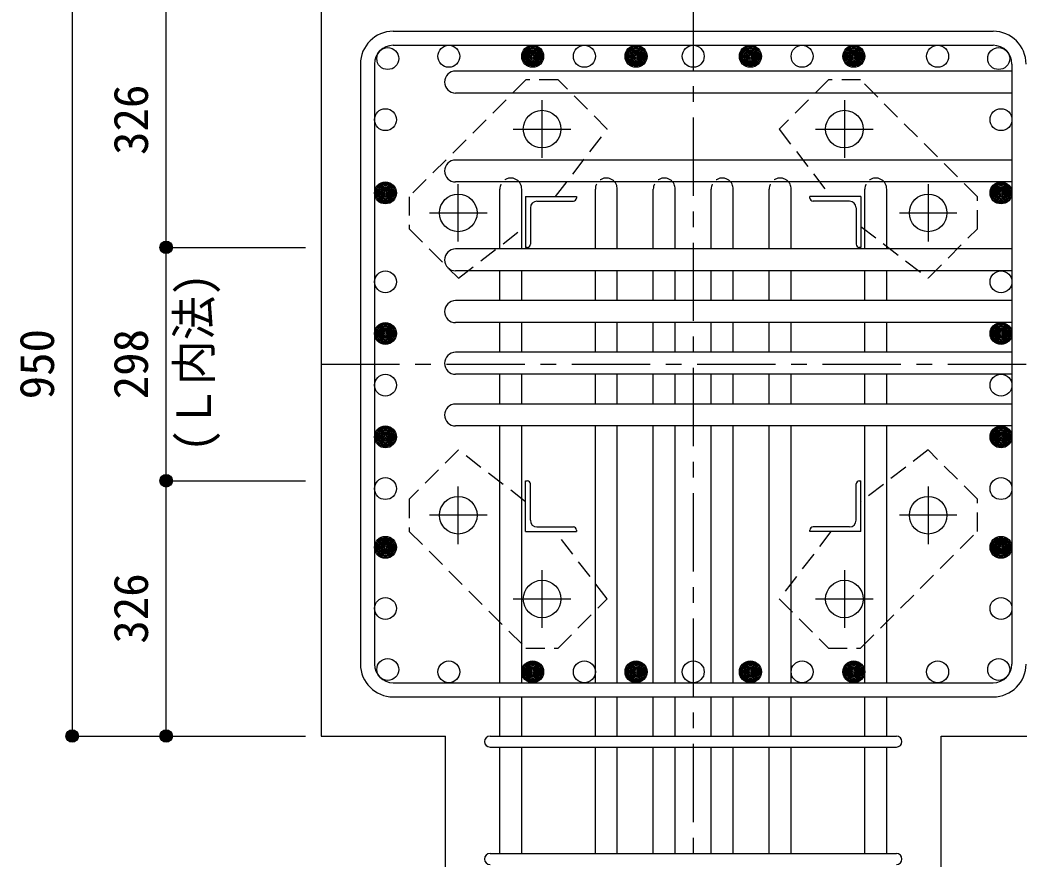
# Model space of a CAD drawing. Units: millimetres at full size, sheet at 1:20. Extents: x -3982 to 3969, y -2797 to 2801.
# Drawn here: x -491 to 784, y -1651 to -579 of the extents above; entities that cross this region are included whole.
import ezdxf
from ezdxf.enums import TextEntityAlignment as Align

# ---------------------------------------------------------------- set-up
doc = ezdxf.new("R2010")
doc.units = ezdxf.units.MM
doc.header["$LTSCALE"] = 20
doc.header["$PDMODE"] = 32
doc.header["$PDSIZE"] = 10
doc.linetypes.add('CHAIN1', pattern=[8, 5, -1, 1, -1])
doc.linetypes.add('DASHED1', pattern=[1.8, 1.2, -0.6])
for name, color, linetype in [('6-1_躯体線', 2, 'Continuous'), ('6-2_A.Bolt_', 4, 'Continuous'), ('6-3_柱型主筋', 4, 'Continuous'), ('6-4_フープ', 7, 'Continuous'), ('6-5_梁主筋', 7, 'Continuous'), ('6-6_S.T.P.', 7, 'Continuous'), ('6-9_プレート', 4, 'DASHED1'), ('6-D_寸法', 4, 'Continuous')]:
    doc.layers.add(name, color=color, linetype=linetype)
doc.styles.add('ＭＳ ゴシック', font='')
doc.styles.get('ＭＳ ゴシック').set_extended_font_data('MS Gothic')

msp = doc.modelspace()

# ---------------------------------------------------------------- linework, layer by layer
at = {"layer": '6-1_躯体線'}
for p, q in [((-106.71, -543.84), (-106.71, -1493.84)), ((-106.71, -1493.84), (51.79, -1493.84)), ((51.79, -1893.84), (51.79, -1493.84))]:
    msp.add_line(p, q, dxfattribs=at)
msp.add_lwpolyline([(684.79, -1893.84), (684.79, -1493.84), (843.29, -1493.84)], dxfattribs=at)
at = {"layer": '6-2_A.Bolt_', "linetype": 'CHAIN1'}
for p, q in [((175.29, -755.54), (175.29, -682.04)), ((561.29, -682.04), (561.29, -755.54)), ((138.49, -718.84), (211.99, -718.84)), ((524.59, -718.84), (598.09, -718.84)), ((68.29, -862.54), (68.29, -789.04)), ((668.29, -789.04), (668.29, -862.54)), ((31.49, -825.84), (104.99, -825.84)), ((631.59, -825.84), (705.09, -825.84)), ((68.29, -1248.64), (68.29, -1175.14)), ((668.29, -1175.14), (668.29, -1248.64)), ((104.99, -1211.84), (31.49, -1211.84)), ((705.09, -1211.84), (631.59, -1211.84)), ((175.29, -1355.64), (175.29, -1282.14)), ((561.29, -1282.14), (561.29, -1355.64)), ((211.99, -1318.84), (138.49, -1318.84)), ((598.09, -1318.84), (524.59, -1318.84))]:
    msp.add_line(p, q, dxfattribs=at)
at = {"layer": '6-2_A.Bolt_'}
for p, q in [((154.29, -804.84), (219.29, -804.84)), ((154.29, -804.84), (154.29, -869.84)), ((168.79, -810.84), (215.29, -810.84)), ((219.29, -804.84), (219.29, -806.84)), ((582.29, -804.84), (517.29, -804.84)), ((517.29, -806.84), (517.29, -804.84)), ((567.79, -810.84), (521.29, -810.84)), ((582.29, -804.84), (582.29, -869.84)), ((160.29, -819.34), (160.29, -865.84)), ((576.29, -819.34), (576.29, -865.84)), ((156.29, -869.84), (154.29, -869.84)), ((582.29, -869.84), (580.29, -869.84)), ((154.29, -1167.84), (156.29, -1167.84)), ((154.29, -1232.84), (154.29, -1167.84)), ((160.29, -1218.34), (160.29, -1171.84)), ((576.29, -1218.34), (576.29, -1171.84)), ((580.29, -1167.84), (582.29, -1167.84)), ((582.29, -1232.84), (582.29, -1167.84)), ((154.29, -1232.84), (219.29, -1232.84)), ((168.79, -1226.84), (215.29, -1226.84)), ((219.29, -1230.84), (219.29, -1232.84)), ((517.29, -1232.84), (517.29, -1230.84)), ((582.29, -1232.84), (517.29, -1232.84)), ((567.79, -1226.84), (521.29, -1226.84))]:
    msp.add_line(p, q, dxfattribs=at)
at = {"layer": '6-2_A.Bolt_', "color": 3}
for centre in [(175.29, -718.84), (561.29, -718.84), (68.29, -825.84), (668.29, -825.84), (68.29, -1211.84), (668.29, -1211.84), (175.29, -1318.84), (561.29, -1318.84)]:
    msp.add_circle(centre, 24, dxfattribs=at)
at = {"layer": '6-2_A.Bolt_'}
for centre, radius, start, end in [((168.79, -819.34), 8.5, 90, 180), ((215.29, -806.84), 4, 270, 0), ((521.29, -806.84), 4, 180, 270), ((567.79, -819.34), 8.5, 0, 90), ((156.29, -865.84), 4, 270, 0), ((580.29, -865.84), 4, 180, 270), ((156.29, -1171.84), 4, 0, 90), ((580.29, -1171.84), 4, 90, 180), ((168.79, -1218.34), 8.5, 180, 270), ((567.79, -1218.34), 8.5, 270, 0), ((215.29, -1230.84), 4, 0, 90), ((521.29, -1230.84), 4, 90, 180)]:
    msp.add_arc(centre, radius, start, end, dxfattribs=at)
at = {"layer": '6-3_柱型主筋', "color": 3}
for centre in [(56.23, -625.84), (163.29, -625.84), (229.29, -625.84), (295.29, -625.84), (368.29, -625.84), (441.29, -625.84), (507.29, -625.84), (573.29, -625.84), (680.35, -625.84), (-21.78, -628.77), (758.36, -628.77), (-24.71, -706.78), (761.29, -706.78), (-24.71, -800.31), (761.29, -800.31), (-24.71, -913.84), (761.29, -913.84), (-24.71, -979.84), (761.29, -979.84), (-24.71, -1045.84), (761.29, -1045.84), (-24.71, -1111.84), (761.29, -1111.84), (-24.71, -1177.84), (761.29, -1177.84), (-24.71, -1252.88), (761.29, -1252.88), (-24.71, -1330.9), (761.29, -1330.9), (-21.78, -1408.91), (56.23, -1411.84), (163.29, -1411.84), (229.29, -1411.84), (295.29, -1411.84), (368.29, -1411.84), (441.29, -1411.84), (507.29, -1411.84), (573.29, -1411.84), (680.35, -1411.84), (758.36, -1408.91)]:
    msp.add_circle(centre, 14, dxfattribs=at)
at = {"layer": '6-3_柱型主筋'}
for centre, radius in [((163.29, -625.84), 14), ((295.29, -625.84), 14), ((441.29, -625.84), 14), ((573.29, -625.84), 14), ((163.29, -625.84), 12.6), ((163.29, -625.84), 11.2), ((163.29, -625.84), 9.8), ((163.29, -625.84), 8.4), ((163.29, -625.84), 7), ((163.29, -625.84), 5.6), ((163.29, -625.84), 4.2), ((163.29, -625.84), 2.8), ((163.29, -625.84), 1.4), ((295.29, -625.84), 12.6), ((295.29, -625.84), 11.2), ((295.29, -625.84), 9.8), ((295.29, -625.84), 8.4), ((295.29, -625.84), 7), ((295.29, -625.84), 5.6), ((295.29, -625.84), 4.2), ((295.29, -625.84), 2.8), ((295.29, -625.84), 1.4), ((441.29, -625.84), 12.6), ((441.29, -625.84), 11.2), ((441.29, -625.84), 9.8), ((441.29, -625.84), 8.4), ((441.29, -625.84), 7), ((441.29, -625.84), 5.6), ((441.29, -625.84), 4.2), ((441.29, -625.84), 2.8), ((441.29, -625.84), 1.4), ((573.29, -625.84), 12.6), ((573.29, -625.84), 11.2), ((573.29, -625.84), 9.8), ((573.29, -625.84), 8.4), ((573.29, -625.84), 7), ((573.29, -625.84), 5.6), ((573.29, -625.84), 4.2), ((573.29, -625.84), 2.8), ((573.29, -625.84), 1.4), ((-24.71, -800.31), 14), ((-24.71, -800.31), 12.6), ((-24.71, -800.31), 11.2), ((-24.71, -800.31), 9.8), ((761.29, -800.31), 14), ((761.29, -800.31), 12.6), ((761.29, -800.31), 11.2), ((761.29, -800.31), 9.8), ((-24.71, -800.31), 8.4), ((-24.71, -800.31), 7), ((-24.71, -800.31), 5.6), ((-24.71, -800.31), 4.2), ((-24.71, -800.31), 2.8), ((-24.71, -800.31), 1.4), ((761.29, -800.31), 8.4), ((761.29, -800.31), 7), ((761.29, -800.31), 5.6), ((761.29, -800.31), 4.2), ((761.29, -800.31), 2.8), ((761.29, -800.31), 1.4), ((-24.71, -979.84), 14), ((-24.71, -979.84), 12.6), ((-24.71, -979.84), 11.2), ((761.29, -979.84), 14), ((761.29, -979.84), 12.6), ((761.29, -979.84), 11.2), ((-24.71, -979.84), 9.8), ((-24.71, -979.84), 8.4), ((-24.71, -979.84), 7), ((-24.71, -979.84), 5.6), ((-24.71, -979.84), 4.2), ((-24.71, -979.84), 2.8), ((-24.71, -979.84), 1.4), ((761.29, -979.84), 9.8), ((761.29, -979.84), 8.4), ((761.29, -979.84), 7), ((761.29, -979.84), 5.6), ((761.29, -979.84), 4.2), ((761.29, -979.84), 2.8), ((761.29, -979.84), 1.4), ((-24.71, -1111.84), 14), ((-24.71, -1111.84), 12.6), ((-24.71, -1111.84), 11.2), ((-24.71, -1111.84), 9.8), ((-24.71, -1111.84), 8.4), ((-24.71, -1111.84), 7), ((-24.71, -1111.84), 5.6), ((-24.71, -1111.84), 4.2), ((-24.71, -1111.84), 2.8), ((761.29, -1111.84), 14), ((761.29, -1111.84), 12.6), ((761.29, -1111.84), 11.2), ((761.29, -1111.84), 9.8), ((761.29, -1111.84), 8.4), ((761.29, -1111.84), 7), ((761.29, -1111.84), 5.6), ((761.29, -1111.84), 4.2), ((761.29, -1111.84), 2.8), ((-24.71, -1111.84), 1.4), ((761.29, -1111.84), 1.4), ((-24.71, -1252.88), 14), ((-24.71, -1252.88), 12.6), ((-24.71, -1252.88), 11.2), ((-24.71, -1252.88), 9.8), ((-24.71, -1252.88), 8.4), ((-24.71, -1252.88), 7), ((-24.71, -1252.88), 5.6), ((-24.71, -1252.88), 4.2), ((-24.71, -1252.88), 2.8), ((761.29, -1252.88), 14), ((761.29, -1252.88), 12.6), ((761.29, -1252.88), 11.2), ((761.29, -1252.88), 9.8), ((761.29, -1252.88), 8.4), ((761.29, -1252.88), 7), ((761.29, -1252.88), 5.6), ((761.29, -1252.88), 4.2), ((761.29, -1252.88), 2.8), ((-24.71, -1252.88), 1.4), ((761.29, -1252.88), 1.4), ((163.29, -1411.84), 14), ((163.29, -1411.84), 12.6), ((163.29, -1411.84), 11.2), ((163.29, -1411.84), 9.8), ((295.29, -1411.84), 14), ((295.29, -1411.84), 12.6), ((295.29, -1411.84), 11.2), ((295.29, -1411.84), 9.8), ((441.29, -1411.84), 14), ((441.29, -1411.84), 12.6), ((441.29, -1411.84), 11.2), ((441.29, -1411.84), 9.8), ((573.29, -1411.84), 14), ((573.29, -1411.84), 12.6), ((573.29, -1411.84), 11.2), ((573.29, -1411.84), 9.8), ((163.29, -1411.84), 8.4), ((163.29, -1411.84), 7), ((163.29, -1411.84), 5.6), ((163.29, -1411.84), 4.2), ((163.29, -1411.84), 2.8), ((163.29, -1411.84), 1.4), ((295.29, -1411.84), 8.4), ((295.29, -1411.84), 7), ((295.29, -1411.84), 5.6), ((295.29, -1411.84), 4.2), ((295.29, -1411.84), 2.8), ((295.29, -1411.84), 1.4), ((441.29, -1411.84), 8.4), ((441.29, -1411.84), 7), ((441.29, -1411.84), 5.6), ((441.29, -1411.84), 4.2), ((441.29, -1411.84), 2.8), ((441.29, -1411.84), 1.4), ((573.29, -1411.84), 8.4), ((573.29, -1411.84), 7), ((573.29, -1411.84), 5.6), ((573.29, -1411.84), 4.2), ((573.29, -1411.84), 2.8), ((573.29, -1411.84), 1.4)]:
    msp.add_circle(centre, radius, dxfattribs=at)
at = {"layer": '6-4_フープ'}
for p, q in [((-14.71, -593.84), (751.29, -593.84)), ((-14.71, -611.84), (751.29, -611.84)), ((-56.71, -635.84), (-56.71, -1401.84)), ((-38.71, -635.84), (-38.71, -1401.84)), ((775.29, -635.84), (775.29, -1401.84)), ((-14.71, -1425.84), (751.29, -1425.84)), ((-14.71, -1443.84), (751.29, -1443.84))]:
    msp.add_line(p, q, dxfattribs=at)
for centre, radius, start, end in [((-14.71, -635.84), 42, 90, 180), ((751.29, -635.84), 42, 0, 90), ((-14.71, -635.84), 24, 90, 180), ((751.29, -635.84), 24, 0, 90), ((-14.71, -1401.84), 42, 180, 270), ((-14.71, -1401.84), 24, 180, 270), ((751.29, -1401.84), 42, 270, 0), ((751.29, -1401.84), 24, 270, 0)]:
    msp.add_arc(centre, radius, start, end, dxfattribs=at)
at = {"layer": '6-5_梁主筋'}
for p, q in [((775.29, -644.77), (64.79, -644.77)), ((775.29, -672.77), (64.79, -672.77)), ((775.29, -758.31), (64.79, -758.31)), ((775.29, -786.31), (64.79, -786.31)), ((121.29, -871.84), (121.29, -795.34)), ((149.29, -871.84), (149.29, -795.34)), ((243.29, -871.84), (243.29, -795.34)), ((271.29, -871.84), (271.29, -795.34)), ((317.29, -871.84), (317.29, -795.34)), ((345.29, -871.84), (345.29, -795.34)), ((391.29, -871.84), (391.29, -795.34)), ((419.29, -871.84), (419.29, -795.34)), ((465.29, -871.84), (465.29, -795.34)), ((493.29, -871.84), (493.29, -795.34)), ((587.29, -871.84), (587.29, -795.34)), ((615.29, -871.84), (615.29, -795.34)), ((775.29, -871.84), (64.79, -871.84)), ((775.29, -899.84), (64.79, -899.84)), ((121.29, -937.84), (121.29, -899.84)), ((149.29, -937.84), (149.29, -899.84)), ((243.29, -937.84), (243.29, -899.84)), ((271.29, -937.84), (271.29, -899.84)), ((317.29, -937.84), (317.29, -899.84)), ((345.29, -937.84), (345.29, -899.84)), ((391.29, -937.84), (391.29, -899.84)), ((419.29, -937.84), (419.29, -899.84)), ((465.29, -937.84), (465.29, -899.84)), ((493.29, -937.84), (493.29, -899.84)), ((587.29, -937.84), (587.29, -899.84)), ((615.29, -937.84), (615.29, -899.84)), ((775.29, -937.84), (64.79, -937.84)), ((775.29, -965.84), (64.79, -965.84)), ((121.29, -1003.84), (121.29, -965.84)), ((149.29, -1003.84), (149.29, -965.84)), ((243.29, -1003.84), (243.29, -965.84)), ((271.29, -1003.84), (271.29, -965.84)), ((317.29, -1003.84), (317.29, -965.84)), ((345.29, -1003.84), (345.29, -965.84)), ((391.29, -1003.84), (391.29, -965.84)), ((419.29, -1003.84), (419.29, -965.84)), ((465.29, -1003.84), (465.29, -965.84)), ((493.29, -1003.84), (493.29, -965.84)), ((587.29, -1003.84), (587.29, -965.84)), ((615.29, -1003.84), (615.29, -965.84)), ((775.29, -1003.84), (64.79, -1003.84)), ((775.29, -1031.84), (64.79, -1031.84)), ((121.29, -1069.84), (121.29, -1031.84)), ((149.29, -1069.84), (149.29, -1031.84)), ((243.29, -1069.84), (243.29, -1031.84)), ((271.29, -1069.84), (271.29, -1031.84)), ((317.29, -1069.84), (317.29, -1031.84)), ((345.29, -1069.84), (345.29, -1031.84)), ((391.29, -1069.84), (391.29, -1031.84)), ((419.29, -1069.84), (419.29, -1031.84)), ((465.29, -1069.84), (465.29, -1031.84)), ((493.29, -1069.84), (493.29, -1031.84)), ((587.29, -1069.84), (587.29, -1031.84)), ((615.29, -1069.84), (615.29, -1031.84)), ((775.29, -1069.84), (64.79, -1069.84)), ((775.29, -1097.84), (64.79, -1097.84)), ((121.29, -1425.84), (121.29, -1097.84)), ((149.29, -1425.84), (149.29, -1097.84)), ((243.29, -1425.84), (243.29, -1097.84)), ((271.29, -1425.84), (271.29, -1097.84)), ((317.29, -1425.84), (317.29, -1097.84)), ((345.29, -1425.84), (345.29, -1097.84)), ((391.29, -1425.84), (391.29, -1097.84)), ((419.29, -1425.84), (419.29, -1097.84)), ((465.29, -1425.84), (465.29, -1097.84)), ((493.29, -1425.84), (493.29, -1097.84)), ((587.29, -1425.84), (587.29, -1097.84)), ((615.29, -1425.84), (615.29, -1097.84)), ((121.29, -1493.84), (121.29, -1443.84)), ((149.29, -1493.84), (149.29, -1443.84)), ((243.29, -1493.84), (243.29, -1443.84)), ((271.29, -1493.84), (271.29, -1443.84)), ((317.29, -1493.84), (317.29, -1443.84)), ((345.29, -1493.84), (345.29, -1443.84)), ((391.29, -1493.84), (391.29, -1443.84)), ((419.29, -1493.84), (419.29, -1443.84)), ((465.29, -1493.84), (465.29, -1443.84)), ((493.29, -1493.84), (493.29, -1443.84)), ((587.29, -1493.84), (587.29, -1443.84)), ((615.29, -1493.84), (615.29, -1443.84)), ((121.29, -1643.84), (121.29, -1507.84)), ((149.29, -1643.84), (149.29, -1507.84)), ((243.29, -1643.84), (243.29, -1507.84)), ((271.29, -1643.84), (271.29, -1507.84)), ((317.29, -1643.84), (317.29, -1507.84)), ((345.29, -1643.84), (345.29, -1507.84)), ((391.29, -1643.84), (391.29, -1507.84)), ((419.29, -1643.84), (419.29, -1507.84)), ((465.29, -1643.84), (465.29, -1507.84)), ((493.29, -1643.84), (493.29, -1507.84)), ((587.29, -1643.84), (587.29, -1507.84)), ((615.29, -1643.84), (615.29, -1507.84))]:
    msp.add_line(p, q, dxfattribs=at)
for centre, start, end in [((64.79, -658.77), 90, 270), ((64.79, -772.31), 90, 270), ((135.29, -795.34), 154.61978, 180), ((135.29, -795.34), 0, 25.38022), ((257.29, -795.34), 154.61978, 180), ((257.29, -795.34), 0, 25.38022), ((331.29, -795.34), 154.61978, 180), ((331.29, -795.34), 0, 25.38022), ((405.29, -795.34), 154.61978, 180), ((405.29, -795.34), 0, 25.38022), ((479.29, -795.34), 154.61978, 180), ((479.29, -795.34), 0, 25.38022), ((601.29, -795.34), 154.61978, 180), ((601.29, -795.34), 0, 25.38022), ((64.79, -885.84), 90, 270), ((64.79, -951.84), 90, 270), ((64.79, -1017.84), 90, 270), ((64.79, -1083.84), 90, 270)]:
    msp.add_arc(centre, 14, start, end, dxfattribs=at)
at = {"layer": '6-5_梁主筋', "linetype": 'DASHED1'}
for centre in [(135.29, -795.34), (257.29, -795.34), (331.29, -795.34), (405.29, -795.34), (479.29, -795.34), (601.29, -795.34)]:
    msp.add_arc(centre, 14, 25.38022, 154.61978, dxfattribs=at)
at = {"layer": '6-6_S.T.P.'}
for p, q in [((108.79, -1493.84), (627.79, -1493.84)), ((108.79, -1507.84), (627.79, -1507.84)), ((108.79, -1643.84), (627.79, -1643.84))]:
    msp.add_line(p, q, dxfattribs=at)
for centre, start, end in [((108.79, -1500.84), 90, 270), ((108.79, -1500.84), 90, 270), ((108.79, -1500.84), 90, 270), ((108.79, -1500.84), 90, 270), ((627.79, -1500.84), 270, 90), ((627.79, -1500.84), 270, 90), ((627.79, -1500.84), 270, 90), ((627.79, -1500.84), 270, 90), ((108.79, -1650.84), 90, 270), ((627.79, -1650.84), 270, 90)]:
    msp.add_arc(centre, 7, start, end, dxfattribs=at)
at = {"layer": '6-9_プレート'}
for points in [[(154.69, -656.04), (5.49, -805.24), (5.49, -846.24), (68.39, -909.14), (154.29, -843.04)], [(192.49, -804.84), (258.59, -718.94), (195.69, -656.04), (154.69, -656.04)], [(731.09, -805.24), (581.89, -656.04), (540.89, -656.04), (477.99, -718.94), (544.09, -804.84)], [(582.29, -843.04), (668.19, -909.14), (731.09, -846.24), (731.09, -805.24)], [(154.29, -1194.64), (68.39, -1128.54), (5.49, -1191.44), (5.49, -1232.44)], [(581.89, -1381.64), (731.09, -1232.44), (731.09, -1191.44), (668.19, -1128.54), (582.29, -1194.64)], [(5.49, -1232.44), (154.69, -1381.64), (195.69, -1381.64), (258.59, -1318.74), (192.49, -1232.84)], [(544.09, -1232.84), (477.99, -1318.74), (540.89, -1381.64), (581.89, -1381.64)]]:
    msp.add_lwpolyline(points, dxfattribs=at)
at = {"layer": '6-D_寸法'}
for p, q in [((-424.74, -543.84), (-424.74, -1493.84)), ((-304.74, -869.84), (-126.71, -869.84)), ((-304.74, -1167.84), (-304.74, -869.84)), ((-304.74, -1493.84), (-304.74, -1146.34)), ((-304.74, -1167.84), (-126.71, -1167.84)), ((-304.74, -1493.84), (-304.74, -1167.84)), ((-424.74, -1493.84), (-304.74, -1493.84)), ((-304.74, -1493.84), (-126.71, -1493.84)), ((-304.74, -1493.84), (-126.71, -1493.84)), ((-304.74, -1493.84), (-126.71, -1493.84)), ((-304.74, -1493.84), (-126.71, -1493.84)), ((-304.74, -1493.84), (-126.71, -1493.84)), ((-304.74, -1493.84), (-126.71, -1493.84)), ((-304.74, -1493.84), (-126.71, -1493.84)), ((-304.74, -1493.84), (-126.71, -1493.84)), ((-304.74, -1493.84), (-126.71, -1493.84)), ((-304.74, -1493.84), (-126.71, -1493.84)), ((-304.74, -1493.84), (-126.71, -1493.84)), ((-304.74, -1493.84), (-126.71, -1493.84))]:
    msp.add_line(p, q, dxfattribs=at)
at = {"layer": '6-D_寸法', "linetype": 'CHAIN1'}
for p, q in [((368.29, -543.84), (368.29, -1893.84)), ((-106.71, -1018.84), (843.29, -1018.84))]:
    msp.add_line(p, q, dxfattribs=at)
at = {"layer": '6-D_寸法'}
for points in [[(-304.74, -869.84), (-304.74, -543.84), (-126.71, -543.84)], [(-424.74, -1493.84), (-304.74, -1493.84), (-126.71, -1493.84)], [(-424.74, -1493.84), (-304.74, -1493.84), (-126.71, -1493.84)]]:
    msp.add_lwpolyline(points, dxfattribs=at)
for centre, radius in [((-304.74, -869.84), 8), ((-304.74, -869.84), 7.2), ((-304.74, -869.84), 6.4), ((-304.74, -869.84), 5.6), ((-304.74, -869.84), 4.8), ((-304.74, -869.84), 4), ((-304.74, -869.84), 3.2), ((-304.74, -869.84), 2.4), ((-304.74, -869.84), 1.6), ((-304.74, -869.84), 0.8), ((-304.74, -1167.84), 8), ((-304.74, -1167.84), 7.2), ((-304.74, -1167.84), 6.4), ((-304.74, -1167.84), 5.6), ((-304.74, -1167.84), 4.8), ((-304.74, -1167.84), 4), ((-304.74, -1167.84), 3.2), ((-304.74, -1167.84), 2.4), ((-304.74, -1167.84), 1.6), ((-304.74, -1167.84), 0.8), ((-424.74, -1493.84), 8), ((-424.74, -1493.84), 7.2), ((-424.74, -1493.84), 6.4), ((-424.74, -1493.84), 5.6), ((-424.74, -1493.84), 4.8), ((-424.74, -1493.84), 4), ((-424.74, -1493.84), 3.2), ((-424.74, -1493.84), 2.4), ((-424.74, -1493.84), 1.6), ((-304.74, -1493.84), 8), ((-304.74, -1493.84), 7.2), ((-304.74, -1493.84), 6.4), ((-304.74, -1493.84), 5.6), ((-304.74, -1493.84), 4.8), ((-304.74, -1493.84), 4), ((-304.74, -1493.84), 3.2), ((-304.74, -1493.84), 2.4), ((-304.74, -1493.84), 1.6), ((-424.74, -1493.84), 0.8), ((-304.74, -1493.84), 0.8)]:
    msp.add_circle(centre, radius, dxfattribs=at)
at = {"layer": '6-D_寸法', "color": 7}
for p in [(-304.74, -869.84), (-304.74, -1167.84), (-424.74, -1493.84), (-304.74, -1493.84)]:
    msp.add_point(p, dxfattribs=at)

# ---------------------------------------------------------------- texts
at = {"layer": '6-D_寸法', "style": 'ＭＳ ゴシック'}
for s, p in [('326', (-314.74, -751.84)), ('950', (-434.74, -1063.84)), ('298', (-314.74, -1063.84)), ('326', (-314.74, -1375.84))]:
    msp.add_text(s, height=43.99, rotation=90, dxfattribs=at).set_placement(p, align=Align.BOTTOM_LEFT)
at = {"layer": '6-D_寸法', "style": 'ＭＳ ゴシック', "width": 0.95}
msp.add_text('(Ｌ内法)', height=43.99, rotation=90, dxfattribs=at).set_placement((-234.25, -1130.94), align=Align.BOTTOM_LEFT)

doc.saveas('drawing.dxf')
